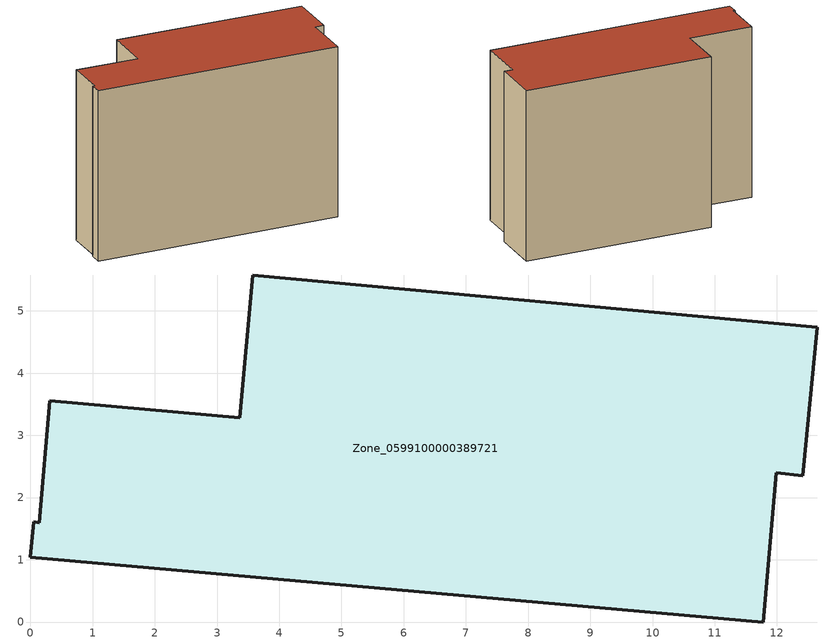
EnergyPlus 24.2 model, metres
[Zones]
Zone_0599100000389721
 floor ground (C_G): 0.14,1.59 0.31,3.56 3.36,3.29 3.57,5.58 12.64,4.74 12.42,2.35 11.99,2.4 11.78,0 0,1.04 0.05,1.61 z0
 wall outside (C_F): 0.05,1.61 0,1.04 11.78,0 11.99,2.4 12.42,2.35 12.64,4.74 3.57,5.58 3.36,3.29 0.31,3.56 0.14,1.59 0.05,1.61 z0:8.32
 roof outside (C_R): 0.31,3.56 0.14,1.59 0.05,1.61 0,1.04 11.78,0 11.99,2.4 12.42,2.35 12.64,4.74 3.57,5.58 3.36,3.29 z8.32
[BUILDING]
Pand.0599100000389721: North Axis=0; Terrain=City; Loads Convergence Tolerance Value=0.04; Temperature Convergence Tolerance Value=0.4; Solar Distribution=FullExterior; Maximum Number of Warmup Days=25; Minimum Number of Warmup Days=1
[Site:Location]
Rotterdam.The.Hague.AP_ZH_NLD Design_Conditions: Latitude=51.96; Longitude=4.45; Time Zone=1; Elevation=-4.5
[SITE:GROUNDTEMPERATURE:BUILDINGSURFACE]
18, 18, 18, 18, 18, 18, 18, 18, 18, 18, 18, 18
[MATERIAL] Thermal Absorptance=0.9; Solar Absorptance=0.7; Visible Absorptance=0.7
Name | Roughness | Thickness | Conductivity | Density | Specific Heat
G.TI.1992-2005 | MediumSmooth | 0.15 | 0.06 | 540 | 1210
F.TI.1992-2005 | Rough | 0.3 | 0.12 | 1920 | 840
R.TI.1992-2005 | MediumRough | 0.2 | 0.08 | 1500 | 1000
[CONSTRUCTION]
C_G: G.TI.1992-2005
C_F: F.TI.1992-2005
C_R: R.TI.1992-2005
[ZONE]
Zone_0599100000389721: Type=1; Multiplier=1; Ceiling Height=Autocalculate; Volume=Autocalculate; Floor Area=autocalculate; Part of Total Floor Area=Yes
[ZONEINFILTRATION:DESIGNFLOWRATE]
Infil_Zone_0599100000389721: Zone or ZoneList or Space or SpaceList=Zone_0599100000389721; Schedule=AlwaysOn; Design Flow Rate Calculation Method=Flow/Area; Flow Rate per Floor Area=0.0015; Constant Term Coefficient=1; Temperature Term Coefficient=0; Velocity Term Coefficient=0; Velocity Squared Term Coefficient=0
[HVACTEMPLATE:ZONE:IDEALLOADSAIRSYSTEM]
Zone_0599100000389721: Maximum Heating Supply Air Temperature=50; Minimum Cooling Supply Air Temperature=13; Maximum Heating Supply Air Humidity Ratio=0.0156; Minimum Cooling Supply Air Humidity Ratio=0.0077; Heating Limit=NoLimit; Cooling Limit=NoLimit; Dehumidification Control Type=ConstantSensibleHeatRatio; Cooling Sensible Heat Ratio=0.7; Dehumidification Setpoint=60; Humidification Control Type=None; Humidification Setpoint=30; Outdoor Air Method=None; Outdoor Air Flow Rate per Person=0.00944; Outdoor Air Flow Rate per Zone Floor Area=0; Outdoor Air Flow Rate per Zone=0; Demand Controlled Ventilation Type=None; Outdoor Air Economizer Type=NoEconomizer; Heat Recovery Type=None; Sensible Heat Recovery Effectiveness=0.7; Latent Heat Recovery Effectiveness=0.65
[ZONECONTROL:THERMOSTAT]
ThermostatControl_Zone_0599100000389721: Zone or ZoneList=Zone_0599100000389721; Control Type Schedule=DualSetpointControlType; Control 1=Thermostat_Zone_0599100000389721; Temperature Difference Between Cutout And Setpoint=0
[THERMOSTATSETPOINT:DUALSETPOINT]
Thermostat_Zone_0599100000389721: Heating Setpoint Temperature Schedule=HeatingSetpoint_Zone_0599100000389721; Cooling Setpoint Temperature Schedule=CoolingSetpoint_Zone_0599100000389721
[SCHEDULE:COMPACT]
HeatingSetpoint_Zone_0599100000389721: Through: 12/31, For: AllDays, Until: 24:00, 21
CoolingSetpoint_Zone_0599100000389721: Through: 12/31, For: AllDays, Until: 24:00, 24
DualSetpointControlType: Through: 12/31, For: AllDays, Until: 24:00, 4
AlwaysOn: Through: 12/31, For: AllDays, Until: 24:00, 1
